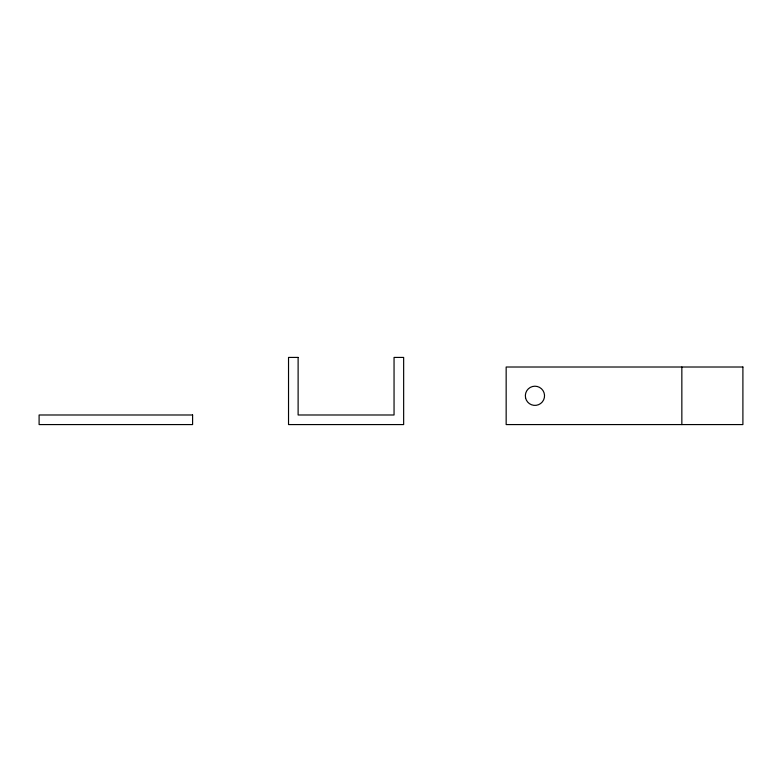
<?xml version="1.0" encoding="UTF-8"?>
<svg xmlns="http://www.w3.org/2000/svg" width="782" height="782" viewBox="0 0 782 782"><rect width="100%" height="100%" fill="white"/><g stroke="black" fill="none" stroke-linecap="round" stroke-linejoin="round"><path stroke-width="1.17" d="M681.845 367.012L681.845 424.577M298.118 357.423L288.529 357.423L288.529 424.577L403.649 424.577L403.649 357.423L394.05 357.423L394.05 414.988L298.118 414.988L298.118 357.423M742.9 367.012L506.159 367.012L506.159 424.577L742.9 424.577L742.9 367.012M192.597 414.988L39.1 414.988L39.1 424.577L192.597 424.577L192.597 414.988M525.533 397.696L525.367 395.193A9.589 9.589 0 0 1 539.531 387.373A9.589 9.589 0 0 1 540.636 403.522A9.589 9.589 0 0 1 525.533 397.696"/></g></svg>
